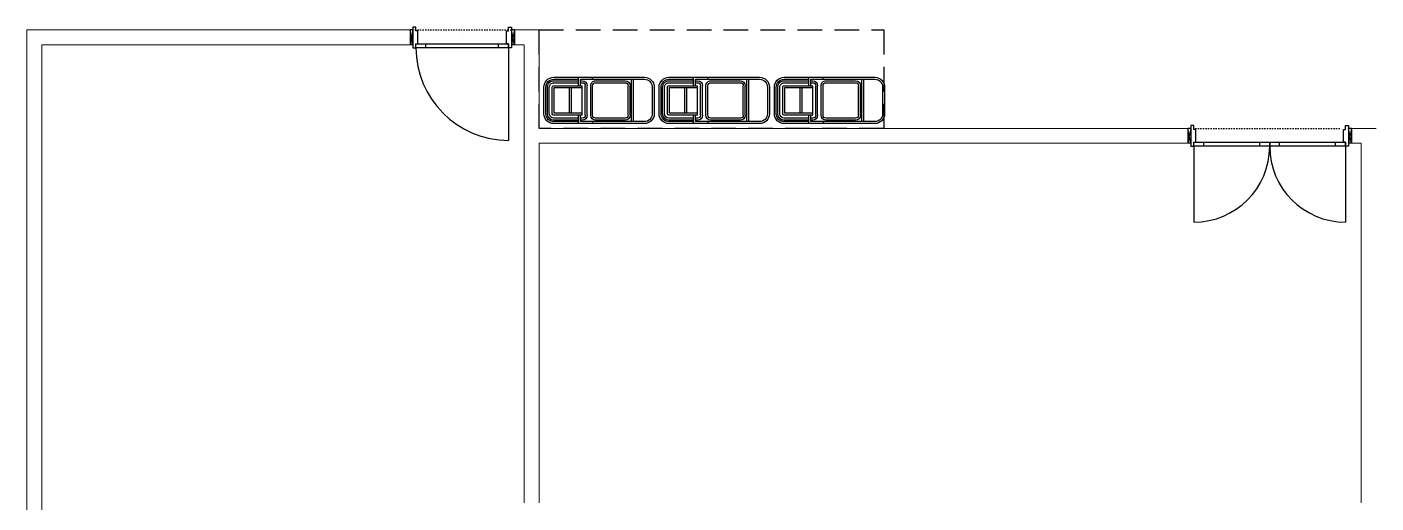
# Model space of a CAD drawing. Extents: x -5598 to 26293, y -3808 to 13850.
# Drawn here: x 1490 to 2860, y 10060 to 10543 of the extents above; entities that cross this region are included whole.
import ezdxf

# ---------------------------------------------------------------- set-up
doc = ezdxf.new("R2010")
doc.units = 0
doc.header["$LTSCALE"] = 100
doc.header["$MEASUREMENT"] = 0
doc.linetypes.add('DOT', pattern=[0.25, 0, -0.25])
doc.linetypes.add('HIDDEN', pattern=[0.375, 0.25, -0.125])
for name, color, linetype in [('IZ', 7, 'Continuous'), ('KA-PEN-3 @ 1', 5, 'Continuous'), ('KA-PEN-8 @ 1', 5, 'Continuous'), ('KOR KASA', 1, 'Continuous'), ('TEFRIS TIBBI', 7, 'Continuous')]:
    doc.layers.add(name, color=color, linetype=linetype)
doc.layers.add('Y-DUVAR GAZBETON', color=161, linetype='Continuous', lineweight=20)
doc.styles.add('OLC-50', font='romans.shx', dxfattribs={"width": 0.5, "height": 0.15})

# ---------------------------------------------------------------- blocks, each defined once
blk = doc.blocks.new('Y-KIRLI ARABASı')
at = {"color": 0}
for p, q in [((4645.4, -28152.5), (4618.4, -28152.5)), ((4608.4, -28162.5), (4608.4, -28254.5)), ((4610.4, -28162.5), (4610.4, -28227.5)), ((4645.4, -28154.5), (4618.4, -28154.5)), ((4653.4, -28227.5), (4653.4, -28162.5)), ((4655.4, -28254.5), (4655.4, -28162.5)), ((4610.4, -28173.5), (4653.4, -28173.5)), ((4610.4, -28175.5), (4653.4, -28175.5)), ((4616.9, -28177), (4646.9, -28177)), ((4616.9, -28179), (4646.9, -28179)), ((4611.9, -28182), (4611.9, -28212)), ((4613.9, -28182), (4613.9, -28212)), ((4649.9, -28212), (4649.9, -28182)), ((4651.9, -28212), (4651.9, -28182)), ((4610.4, -28215), (4608.4, -28215)), ((4616.9, -28215), (4646.9, -28215)), ((4616.9, -28217), (4646.9, -28217)), ((4616.9, -28220.5), (4646.9, -28220.5)), ((4653.4, -28215), (4655.4, -28215)), ((4608.4, -28229.5), (4616.9, -28229.5)), ((4610.4, -28227.5), (4616.9, -28227.5)), ((4610.4, -28229.5), (4610.4, -28254.5)), ((4611.9, -28225.5), (4611.9, -28227.5)), ((4611.9, -28229.5), (4611.9, -28254.5)), ((4613.9, -28225.5), (4613.9, -28227.5)), ((4613.9, -28229.5), (4613.9, -28254.5)), ((4616.9, -28222.5), (4646.9, -28222.5)), ((4616.9, -28225.5), (4646.9, -28225.5)), ((4616.9, -28225.5), (4616.9, -28254.5)), ((4618.9, -28225.5), (4618.9, -28254)), ((4644.9, -28254), (4644.9, -28225.5)), ((4646.9, -28254.5), (4646.9, -28225.5)), ((4646.9, -28227.5), (4653.4, -28227.5)), ((4646.9, -28229.5), (4655.4, -28229.5)), ((4649.9, -28227.5), (4649.9, -28225.5)), ((4649.9, -28254.5), (4649.9, -28229.5)), ((4651.9, -28227.5), (4651.9, -28225.5)), ((4651.9, -28254.5), (4651.9, -28229.5)), ((4653.4, -28254.5), (4653.4, -28229.5)), ((4644.9, -28236.7), (4618.9, -28236.7)), ((4644.9, -28238.7), (4618.9, -28238.7)), ((4618.4, -28256), (4645.4, -28256)), ((4618.4, -28259), (4645.4, -28259)), ((4618.4, -28261), (4645.4, -28261)), ((4618.4, -28262.5), (4645.4, -28262.5)), ((4618.9, -28254), (4644.9, -28254)), ((4618.4, -28264.5), (4645.4, -28264.5))]:
    blk.add_line(p, q, dxfattribs=at)
for centre, radius, start, end in [((4618.4, -28162.5), 10, 90, 180), ((4645.4, -28162.5), 10, 0, 90), ((4618.4, -28162.5), 8, 90, 180), ((4645.4, -28162.5), 8, 0, 90), ((4616.9, -28182), 5, 90, 180), ((4616.9, -28182), 3, 90, 180), ((4646.9, -28182), 5, 0, 90), ((4646.9, -28182), 3, 0, 90), ((4616.9, -28212), 5, 180, 270), ((4616.9, -28225.5), 5, 90, 180), ((4616.9, -28212), 3, 180, 270), ((4646.9, -28212), 3, 270, 0), ((4646.9, -28212), 5, 270, 0), ((4646.9, -28225.5), 5, 0, 90), ((4616.9, -28225.5), 3, 90, 180), ((4646.9, -28225.5), 3, 0, 90), ((4618.4, -28254.5), 10, 180, 270), ((4618.4, -28254.5), 8, 180, 270), ((4618.4, -28254.5), 6.5, 180, 270), ((4618.4, -28254.5), 4.5, 180, 270), ((4618.4, -28254.5), 1.5, 180, 270), ((4645.4, -28254.5), 4.5, 270, 0), ((4645.4, -28254.5), 1.5, 270, 0), ((4645.4, -28254.5), 6.5, 270, 0), ((4645.4, -28254.5), 10, 270, 0), ((4645.4, -28254.5), 8, 270, 0)]:
    blk.add_arc(centre, radius, start, end, dxfattribs=at)
blk = doc.blocks.new('*U93')
at = {"layer": 'KOR KASA'}
for p, q in [((0, 126), (15, 126)), ((15, 126), (15, 123)), ((0, 23), (0, 20)), ((0, 23), (15, 23)), ((15, 23), (15, 20))]:
    blk.add_line(p, q, dxfattribs=at)
for points in [[(15, 126), (0, 123)], [(0, 126), (15, 123)], [(0, 126), (0, 123)], [(0, 123), (15, 123)], [(15, 23), (0, 20)], [(0, 23), (15, 20)], [(0, 20), (15, 20)]]:
    blk.add_lwpolyline(points, dxfattribs=at)
blk = doc.blocks.new('*U92')
at = {"layer": 'KOR KASA'}
for p, q in [((0, 126), (15, 126)), ((15, 126), (15, 123)), ((0, -37), (0, -40)), ((0, -37), (15, -37)), ((15, -37), (15, -40))]:
    blk.add_line(p, q, dxfattribs=at)
for points in [[(15, 126), (0, 123)], [(0, 126), (15, 123)], [(0, 126), (0, 123)], [(0, 123), (15, 123)], [(15, -37), (0, -40)], [(0, -37), (15, -40)], [(0, -40), (15, -40)]]:
    blk.add_lwpolyline(points, dxfattribs=at)
blk = doc.blocks.new('*U124')
at = {"color": 0, "linetype": 'DOT', "ltscale": 0.1}
blk.add_line((-155, 15), (-5, 15), dxfattribs=at)
at = {"color": 0}
for p, q in [((-147, -3), (-147, 1)), ((-90.1, -3), (-90.1, 1)), ((-80, 7.5), (-80, 7.5)), ((-70, -3), (-70, 1)), ((-13.1, -3), (-13.1, 1)), ((-157, -3), (-157, -80)), ((-3, -3), (-3, -80))]:
    blk.add_line(p, q, dxfattribs=at)
for points in [[(-160, 0), (-160, -3), (-157, -3), (-157, 1), (-155, 1), (-155, 14), (-157, 14), (-157, 18), (-160, 18), (-160, 15)], [(0, 0), (0, -3), (-3, -3), (-3, 1), (-5, 1), (-5, 14), (-3, 14), (-3, 18), (0, 18), (0, 15)]]:
    blk.add_lwpolyline(points, dxfattribs=at)
for points in [[(-157, -3), (-157, 1), (-80, 1), (-80, -3)], [(-80, -3), (-80, 1), (-3, 1), (-3, -3)]]:
    blk.add_lwpolyline(points, close=True, dxfattribs=at)
for centre, start, end in [((-157, -3), 270, 0), ((-3, -3), 180, 270)]:
    blk.add_arc(centre, 77, start, end, dxfattribs=at)
at = {"style": 'OLC-50', "width": 0.5, "flags": 1}
for tag, p in [('K-NO', (-202.8, -83.8)), ('K-KANRENK', (-22.3, -88.8)), ('K-BLOK', (-203.4, -120.6)), ('K-KASRENK', (-21.2, -126.7)), ('K-KAT', (-204.3, -156)), ('K-TAMACILMA', (-22.8, -165.7)), ('K-MAHALKOD', (-203.3, -194)), ('K-FOTOSEL', (-21.8, -201.7)), ('K-MAHALAD', (-204.8, -233)), ('K-HERMETIK', (-19.9, -236.3)), ('K-ACILISYON', (-203.8, -268.9)), ('K-HIDROLIK', (-22.2, -270.2)), ('K-YANGIN', (-201.9, -303.5)), ('K-KART', (-20.4, -303.8)), ('K-KANATTIP', (-204.2, -337.4)), ('K-BAND', (-21.8, -345.7)), ('K-KANATMALZ', (-202.4, -371.1)), ('K-MENFEZ', (-19.9, -380.3)), ('K-KASAMALZ', (-201.4, -410.1)), ('K-PBAR', (-22.2, -414.1)), ('K-KASATIP', (-202, -446.8)), ('K-ELEKTRIKLI', (-20.4, -447.8)), ('K-DUVAR', (-202, -485.2)), ('K-TIP', (-20.4, -486.4)), ('K-REZ1', (-20.4, -524.3)), ('K-REZ2', (-20.4, -560.8)), ('K-REZ3', (-20.4, -600.7))]:
    blk.add_attdef(tag, p, '', height=30, dxfattribs=at)
blk = doc.blocks.new('*U180')
at = {"color": 0, "linetype": 'DOT', "ltscale": 0.1}
blk.add_line((-100, 15), (0, 15), dxfattribs=at)
at = {"color": 0, "lineweight": -2}
for p, q in [((-87, -3), (-87, 1)), ((-50, 7.5), (-50, 7.5)), ((-13, -3), (-13, 1)), ((-3, -3), (-3, -97))]:
    blk.add_line(p, q, dxfattribs=at)
for points in [[(-100, 0), (-100, -3), (-97, -3), (-97, 1), (-95, 1), (-95, 14), (-97, 14), (-97, 18), (-100, 18), (-100, 15)], [(0, 0), (0, -3), (-3, -3), (-3, 1), (-5, 1), (-5, 14), (-3, 14), (-3, 18), (0, 18), (0, 15)]]:
    blk.add_lwpolyline(points, dxfattribs=at)
blk.add_lwpolyline([(-97, -3), (-97, 1), (-3, 1), (-3, -3)], close=True, dxfattribs=at)
blk.add_arc((-3, -3), 94, 180, 270, dxfattribs=at)
at = {"style": 'OLC-50', "width": 0.5, "flags": 1}
for tag, p in [('K-NO', (-172.8, -83.8)), ('K-KANRENK', (7.7, -88.8)), ('K-BLOK', (-173.4, -120.6)), ('K-KASRENK', (8.8, -126.7)), ('K-KAT', (-174.3, -156)), ('K-TAMACILMA', (7.2, -165.7)), ('K-MAHALKOD', (-173.3, -194)), ('K-FOTOSEL', (8.2, -201.7)), ('K-MAHALAD', (-174.8, -233)), ('K-HERMETIK', (10.1, -236.3)), ('K-ACILISYON', (-173.8, -268.9)), ('K-HIDROLIK', (7.8, -270.2)), ('K-YANGIN', (-171.9, -303.5)), ('K-KART', (9.6, -303.8)), ('K-KANATTIP', (-174.2, -337.4)), ('K-BAND', (8.2, -345.7)), ('K-KANATMALZ', (-172.4, -371.1)), ('K-MENFEZ', (10.1, -380.3)), ('K-KASAMALZ', (-171.4, -410.1)), ('K-PBAR', (7.8, -414.1)), ('K-KASATIP', (-172, -446.8)), ('K-ELEKTRIKLI', (9.6, -447.8)), ('K-DUVAR', (-172, -485.2)), ('K-TIP', (9.6, -486.4)), ('K-REZ1', (9.6, -524.3)), ('K-REZ2', (9.6, -560.8)), ('K-REZ3', (9.6, -600.7))]:
    blk.add_attdef(tag, p, '', height=30, dxfattribs=at)

msp = doc.modelspace()

# ---------------------------------------------------------------- linework, layer by layer
at = {"layer": 'IZ', "color": 9, "linetype": 'HIDDEN'}
msp.add_lwpolyline([(2010, 10540.00004), (2360, 10540.00004), (2360, 10440.00004), (2010, 10440.00004)], close=True, dxfattribs=at)
at = {"layer": 'Y-DUVAR GAZBETON'}
for p, q in [((1490, 9990), (1490, 10540.00004)), ((1490, 10540.00004), (1879, 10540.00004)), ((1879, 10540.00004), (1879, 10525.00004)), ((1985, 10540.00004), (1985, 10525.00004)), ((1985, 10540.00004), (2010, 10540.00004)), ((2010, 10440.00004), (2010, 10540.00004)), ((1505, 10005), (1505, 10525.00004)), ((1505, 10525.00004), (1879, 10525.00004)), ((1985, 10525.00004), (1995, 10525.00004)), ((1995, 10060), (1995, 10525.00004)), ((2669, 10440.00004), (2010, 10440.00004)), ((2669, 10425), (2669, 10440)), ((2835, 10425), (2835, 10440)), ((2860, 10440), (2835, 10440)), ((2010, 10060), (2010, 10425.00004)), ((2669, 10425.00004), (2010, 10425.00004)), ((2845, 10425), (2835, 10425)), ((2845, 10060), (2845, 10425))]:
    msp.add_line(p, q, dxfattribs=at)

# ---------------------------------------------------------------- block references
at = {"layer": 'KA-PEN-3 @ 1'}
msp.add_blockref('*U180', (1982, 10525.00004), dxfattribs=at)
at = {"layer": 'KA-PEN-8 @ 1'}
msp.add_blockref('*U124', (2832, 10425), dxfattribs=at)
at = {"layer": 'KOR KASA', "rotation": 270}
for name, p in [('*U93', (1859, 10540.00025)), ('*U92', (2709, 10440))]:
    msp.add_blockref(name, p, dxfattribs=at)
at = {"layer": 'TEFRIS TIBBI', "color": 17, "xscale": -1, "rotation": 270}
for p in [(30279.46882, 5836.56037), (30396.46882, 5836.56037), (30513.46882, 5836.56037)]:
    msp.add_blockref('Y-KIRLI ARABASı', p, dxfattribs=at)

doc.saveas('drawing.dxf')
